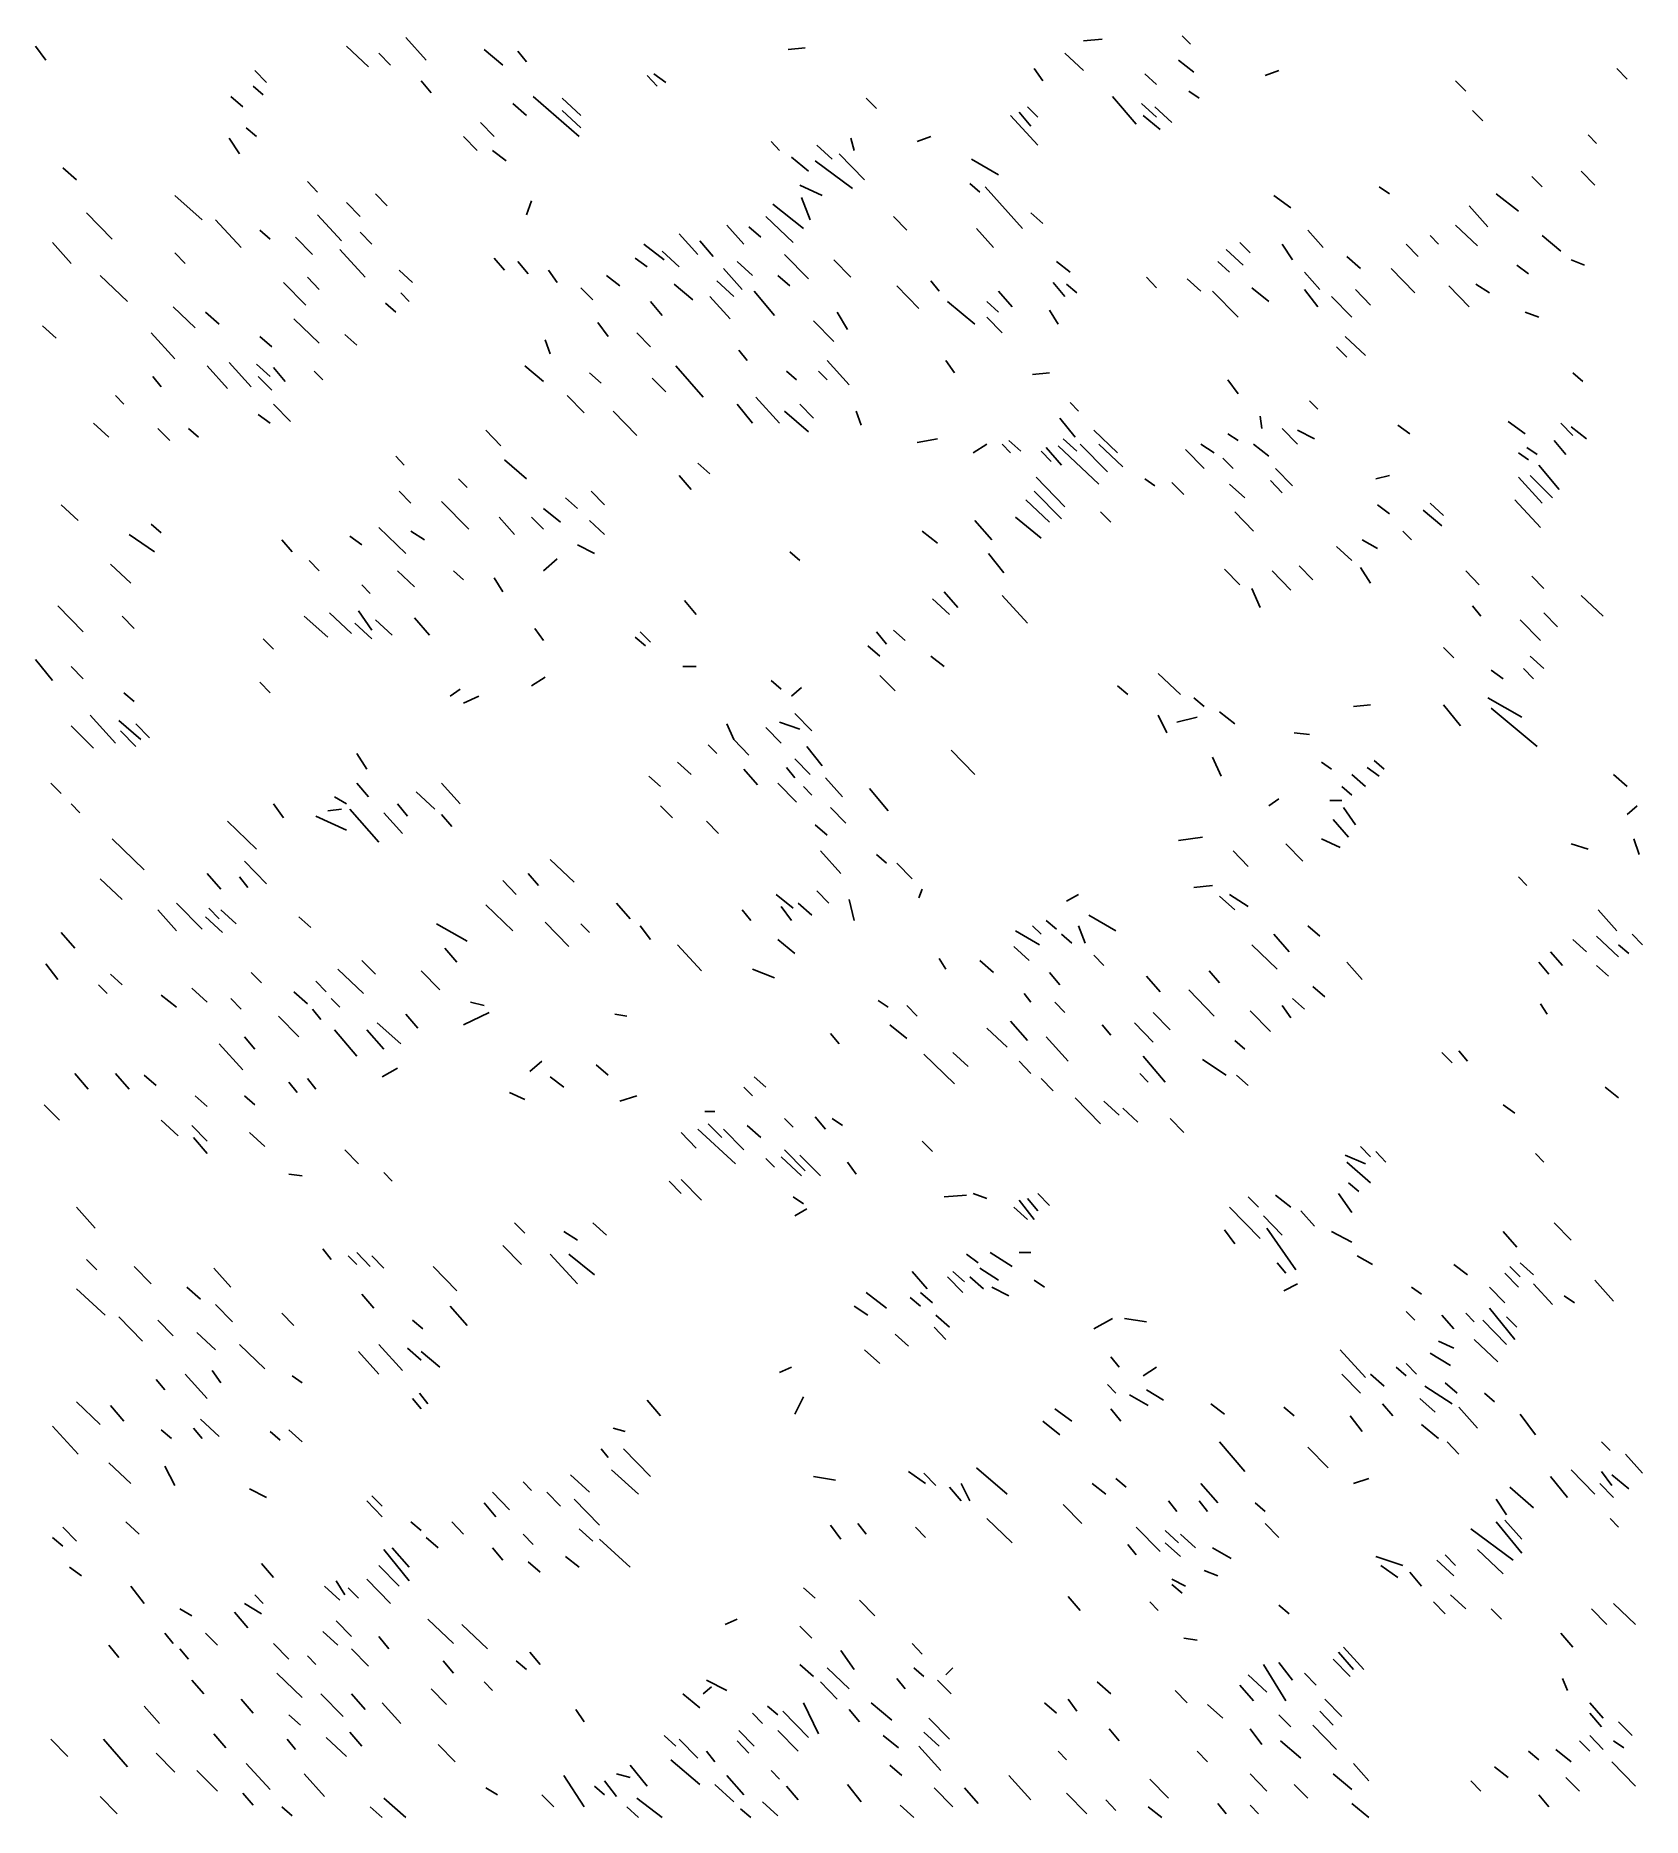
# Model space of a CAD drawing. Header units: inches. Extents: x 694000 to 694173, y 2178000 to 2178192.
import ezdxf

# ---------------------------------------------------------------- set-up
doc = ezdxf.new("R2010")
doc.units = ezdxf.units.IN
doc.header["$MEASUREMENT"] = 0

msp = doc.modelspace()

# ---------------------------------------------------------------- linework, layer by layer
for points in [[(694040.06, 2178191.89), (694042.26, 2178189.45)], [(694123.66, 2178192.07), (694124.57, 2178191.14)], [(694000.18, 2178190.95), (694001.28, 2178189.45)], [(694033.66, 2178190.95), (694036.04, 2178188.71)], [(694037.13, 2178190.2), (694038.41, 2178188.89)], [(694048.48, 2178190.58), (694050.49, 2178188.89)], [(694052.13, 2178190.39), (694053.05, 2178189.27)], [(694081.22, 2178190.58), (694083.05, 2178190.76)], [(694111.04, 2178190.2), (694113.05, 2178188.33)], [(694113.05, 2178191.51), (694115.06, 2178191.7)], [(694023.78, 2178188.33), (694025.06, 2178187.02)], [(694107.74, 2178188.52), (694108.66, 2178187.21)], [(694123.29, 2178189.45), (694124.94, 2178188.14)], [(694132.62, 2178187.77), (694134.09, 2178188.33)], [(694170.49, 2178188.52), (694171.59, 2178187.39)], [(694023.6, 2178186.65), (694024.7, 2178185.71)], [(694041.71, 2178187.21), (694042.8, 2178185.9)], [(694066.04, 2178187.77), (694067.13, 2178186.65)], [(694066.77, 2178187.96), (694068.05, 2178187.02)], [(694119.63, 2178187.96), (694120.91, 2178186.83)], [(694124.39, 2178186.08), (694125.49, 2178185.34)], [(694153.11, 2178187.21), (694154.21, 2178186.08)], [(694021.22, 2178185.52), (694022.5, 2178184.4)], [(694051.59, 2178184.77), (694053.05, 2178183.46)], [(694053.78, 2178185.52), (694058.72, 2178181.22)], [(694056.89, 2178185.34), (694058.9, 2178183.46)], [(694089.63, 2178185.34), (694090.73, 2178184.21)], [(694107.01, 2178184.4), (694108.11, 2178183.28)], [(694116.16, 2178185.52), (694118.72, 2178182.53)], [(694119.27, 2178184.77), (694120.91, 2178183.28)], [(694120.73, 2178184.4), (694122.56, 2178182.71)], [(694048.11, 2178182.71), (694049.57, 2178181.22)], [(694056.89, 2178184.03), (694058.9, 2178182.15)], [(694105.18, 2178183.46), (694108.11, 2178180.28)], [(694106.1, 2178183.84), (694107.38, 2178182.34)], [(694119.45, 2178183.46), (694121.28, 2178181.97)], [(694154.94, 2178184.03), (694156.04, 2178182.9)], [(694021.04, 2178181.03), (694022.13, 2178179.34)], [(694022.87, 2178182.15), (694023.96, 2178181.22)], [(694046.28, 2178181.22), (694047.74, 2178179.72)], [(694079.39, 2178180.66), (694080.3, 2178179.72)], [(694087.99, 2178181.03), (694088.35, 2178179.72)], [(694095.12, 2178180.66), (694096.59, 2178181.22)], [(694167.38, 2178181.4), (694168.29, 2178180.47)], [(694049.39, 2178179.72), (694050.85, 2178178.6)], [(694081.59, 2178178.97), (694083.41, 2178177.47)], [(694088.17, 2178175.6), (694084.15, 2178178.6)], [(694084.33, 2178180.28), (694085.98, 2178178.78)], [(694086.71, 2178179.34), (694089.45, 2178176.54)], [(694100.98, 2178178.78), (694103.9, 2178177.1)], [(694003.11, 2178177.85), (694004.57, 2178176.54)], [(694161.34, 2178176.91), (694162.44, 2178175.79)], [(694166.65, 2178177.47), (694168.11, 2178175.98)], [(694015.18, 2178174.85), (694018.11, 2178172.23)], [(694029.45, 2178176.35), (694030.55, 2178175.23)], [(694036.77, 2178175.04), (694038.05, 2178173.73)], [(694082.5, 2178175.98), (694084.88, 2178174.85)], [(694082.68, 2178174.66), (694083.6, 2178172.23)], [(694100.79, 2178176.16), (694101.89, 2178175.23)], [(694102.44, 2178175.79), (694106.46, 2178171.29)], [(694133.54, 2178174.85), (694135.37, 2178173.54)], [(694144.88, 2178175.79), (694145.98, 2178175.04)], [(694157.5, 2178175.04), (694159.88, 2178173.17)], [(694005.67, 2178172.98), (694008.41, 2178170.17)], [(694030.55, 2178172.79), (694033.11, 2178169.98)], [(694033.66, 2178174.1), (694035.12, 2178172.61)], [(694053.05, 2178172.79), (694053.6, 2178174.29)], [(694079.57, 2178173.92), (694082.87, 2178171.29)], [(694107.38, 2178172.98), (694108.66, 2178171.86)], [(694154.57, 2178173.73), (694156.59, 2178171.48)], [(694019.57, 2178172.23), (694022.32, 2178169.24)], [(694024.33, 2178171.11), (694025.43, 2178170.17)], [(694035.12, 2178170.92), (694036.4, 2178169.61)], [(694069.51, 2178170.73), (694071.52, 2178168.49)], [(694074.63, 2178171.67), (694076.46, 2178169.61)], [(694077.01, 2178171.48), (694078.29, 2178170.36)], [(694078.84, 2178172.61), (694081.77, 2178169.8)], [(694092.56, 2178172.61), (694094.02, 2178171.11)], [(694103.35, 2178169.24), (694101.52, 2178171.29)], [(694137.2, 2178171.11), (694138.84, 2178169.24)], [(694153.11, 2178171.67), (694155.49, 2178169.42)], [(694002.01, 2178169.8), (694004.02, 2178167.55)], [(694028.17, 2178170.36), (694030, 2178168.49)], [(694032.93, 2178169.05), (694035.67, 2178166.05)], [(694065.67, 2178169.61), (694067.87, 2178167.93)], [(694067.68, 2178168.86), (694069.51, 2178167.18)], [(694071.71, 2178169.98), (694073.17, 2178168.3)], [(694128.41, 2178169.05), (694130.24, 2178167.36)], [(694129.88, 2178169.8), (694130.98, 2178168.67)], [(694134.45, 2178169.61), (694135.55, 2178167.93)], [(694147.8, 2178169.61), (694149.09, 2178168.3)], [(694150.37, 2178170.55), (694151.28, 2178169.61)], [(694162.44, 2178170.55), (694164.45, 2178168.86)], [(694015.18, 2178168.67), (694016.28, 2178167.55)], [(694049.57, 2178168.11), (694050.67, 2178166.8)], [(694052.13, 2178167.74), (694053.23, 2178166.43)], [(694064.76, 2178168.11), (694066.04, 2178167.18)], [(694074.27, 2178166.99), (694076.28, 2178164.74)], [(694075.73, 2178167.74), (694077.38, 2178166.24)], [(694080.85, 2178168.49), (694083.41, 2178165.87)], [(694086.16, 2178167.93), (694087.99, 2178166.05)], [(694110.12, 2178167.74), (694111.59, 2178166.61)], [(694127.5, 2178167.74), (694128.78, 2178166.61)], [(694141.4, 2178168.3), (694142.87, 2178166.99)], [(694146.16, 2178166.99), (694148.72, 2178164.37)], [(694159.7, 2178167.36), (694160.98, 2178166.43)], [(694165.55, 2178167.93), (694167.01, 2178167.36)], [(694007.13, 2178166.24), (694010.06, 2178163.43)], [(694026.89, 2178165.49), (694029.27, 2178163.06)], [(694029.45, 2178166.05), (694030.73, 2178164.74)], [(694039.33, 2178166.8), (694040.79, 2178165.49)], [(694056.34, 2178165.49), (694055.43, 2178166.8)], [(694061.65, 2178166.24), (694063.11, 2178165.12)], [(694068.96, 2178165.3), (694070.98, 2178163.62)], [(694073.54, 2178165.68), (694075.37, 2178163.99)], [(694080.12, 2178166.24), (694081.4, 2178165.12)], [(694092.93, 2178165.12), (694095.3, 2178162.68)], [(694096.59, 2178165.68), (694097.5, 2178164.56)], [(694109.76, 2178165.49), (694111.04, 2178163.99)], [(694111.22, 2178165.3), (694112.32, 2178164.37)], [(694119.82, 2178166.05), (694120.91, 2178164.93)], [(694124.21, 2178165.87), (694125.67, 2178164.56)], [(694136.83, 2178166.61), (694138.48, 2178164.74)], [(694152.38, 2178165.12), (694154.57, 2178162.87)], [(694155.3, 2178165.3), (694156.77, 2178164.37)], [(694037.87, 2178163.25), (694038.96, 2178162.31)], [(694039.51, 2178164.37), (694040.43, 2178163.43)], [(694058.9, 2178164.93), (694060.18, 2178163.62)], [(694066.4, 2178163.43), (694067.68, 2178161.93)], [(694072.8, 2178163.99), (694075, 2178161.56)], [(694077.56, 2178164.56), (694079.76, 2178161.93)], [(694098.41, 2178163.43), (694101.34, 2178161)], [(694102.62, 2178163.43), (694103.9, 2178162.31)], [(694103.9, 2178164.56), (694105.37, 2178162.87)], [(694126.95, 2178164.56), (694129.7, 2178161.75)], [(694131.16, 2178164.93), (694132.99, 2178163.43)], [(694136.83, 2178164.74), (694138.29, 2178162.87)], [(694139.76, 2178163.99), (694141.95, 2178161.75)], [(694142.32, 2178164.74), (694143.96, 2178163.06)], [(694015, 2178162.87), (694017.38, 2178160.62)], [(694018.48, 2178162.31), (694019.94, 2178161)], [(694027.99, 2178161.56), (694030.73, 2178158.94)], [(694060.73, 2178161.19), (694061.83, 2178159.69)], [(694083.96, 2178161.37), (694086.16, 2178159.13)], [(694086.52, 2178162.31), (694087.62, 2178160.44)], [(694102.62, 2178161.75), (694104.27, 2178160.06)], [(694109.39, 2178162.5), (694110.3, 2178161)], [(694160.61, 2178162.31), (694162.07, 2178161.75)], [(694000.91, 2178160.81), (694002.38, 2178159.5)], [(694012.62, 2178160.06), (694015.18, 2178157.25)], [(694024.33, 2178159.69), (694025.61, 2178158.56)], [(694033.48, 2178159.88), (694034.76, 2178158.75)], [(694055.06, 2178159.31), (694055.61, 2178157.82)], [(694064.94, 2178160.06), (694066.4, 2178158.56)], [(694141.22, 2178159.69), (694143.41, 2178157.63)], [(694075.91, 2178158.19), (694076.83, 2178157.07)], [(694140.3, 2178158.56), (694141.4, 2178157.44)], [(694012.8, 2178155.38), (694013.72, 2178154.26)], [(694018.66, 2178156.51), (694020.85, 2178154.07)], [(694021.04, 2178156.88), (694023.41, 2178154.26)], [(694023.96, 2178156.69), (694025.43, 2178155.38)], [(694024.15, 2178155.38), (694025.61, 2178153.88)], [(694025.79, 2178156.32), (694027.07, 2178154.82)], [(694030.18, 2178155.94), (694031.1, 2178155.01)], [(694052.87, 2178156.51), (694054.88, 2178154.82)], [(694059.82, 2178155.76), (694061.1, 2178154.63)], [(694069.15, 2178156.51), (694072.07, 2178153.14)], [(694081.04, 2178155.94), (694082.13, 2178155.01)], [(694084.51, 2178155.94), (694085.43, 2178155.01)], [(694085.43, 2178157.07), (694087.8, 2178154.45)], [(694098.23, 2178157.07), (694099.15, 2178155.76)], [(694107.56, 2178155.57), (694109.39, 2178155.76)], [(694165.73, 2178155.76), (694166.83, 2178154.82)], [(694066.59, 2178155.2), (694068.05, 2178153.7)], [(694129.7, 2178153.51), (694128.6, 2178155.01)], [(694008.78, 2178153.32), (694009.7, 2178152.39)], [(694025.79, 2178152.39), (694027.62, 2178150.51)], [(694057.44, 2178153.32), (694059.27, 2178151.45)], [(694062.38, 2178151.64), (694064.94, 2178149.02)], [(694075.73, 2178152.39), (694077.38, 2178150.33)], [(694077.74, 2178153.14), (694080.3, 2178150.33)], [(694080.85, 2178151.64), (694083.41, 2178149.39)], [(694082.5, 2178152.39), (694083.96, 2178150.89)], [(694088.54, 2178151.64), (694089.09, 2178150.14)], [(694111.59, 2178152.57), (694112.5, 2178151.64)], [(694137.38, 2178152.76), (694138.29, 2178151.83)], [(694006.4, 2178150.33), (694008.05, 2178148.83)], [(694013.35, 2178149.77), (694014.63, 2178148.46)], [(694016.65, 2178149.77), (694017.74, 2178148.83)], [(694024.15, 2178151.26), (694025.43, 2178150.33)], [(694112.13, 2178148.83), (694110.49, 2178150.89)], [(694132.07, 2178151.08), (694132.26, 2178149.77)], [(694134.45, 2178149.77), (694136.1, 2178148.08)], [(694146.89, 2178150.14), (694148.17, 2178149.2)], [(694158.78, 2178150.51), (694160.61, 2178149.2)], [(694164.45, 2178150.33), (694165.73, 2178149.02)], [(694165.55, 2178149.95), (694167.2, 2178148.64)], [(694048.66, 2178149.58), (694050.3, 2178147.89)], [(694095.12, 2178148.27), (694097.32, 2178148.64)], [(694101.16, 2178147.15), (694102.62, 2178148.08)], [(694104.27, 2178148.08), (694105.18, 2178147.15)], [(694105, 2178148.46), (694106.28, 2178147.33)], [(694109.02, 2178147.71), (694110.67, 2178145.83)], [(694110.3, 2178147.89), (694114.7, 2178143.78)], [(694110.85, 2178148.64), (694112.32, 2178147.33)], [(694112.68, 2178148.08), (694115.61, 2178145.09)], [(694114.15, 2178149.58), (694116.71, 2178147.15)], [(694114.7, 2178148.08), (694117.26, 2178145.65)], [(694125.67, 2178148.08), (694127.13, 2178147.15)], [(694128.6, 2178149.2), (694129.7, 2178148.46)], [(694131.34, 2178148.08), (694132.99, 2178146.77)], [(694136.1, 2178149.58), (694137.93, 2178148.64)], [(694160.79, 2178147.71), (694161.89, 2178146.96)], [(694163.72, 2178148.46), (694165, 2178146.96)], [(694038.96, 2178146.77), (694039.88, 2178145.83)], [(694050.67, 2178146.4), (694053.05, 2178144.34)], [(694071.52, 2178146.02), (694072.8, 2178144.9)], [(694108.48, 2178147.33), (694109.57, 2178146.21)], [(694124.02, 2178147.52), (694126.04, 2178145.46)], [(694129.15, 2178145.46), (694128.05, 2178146.58)], [(694159.88, 2178147.15), (694160.98, 2178146.4)], [(694162.07, 2178145.83), (694164.27, 2178143.21)], [(694045.73, 2178144.34), (694046.65, 2178143.4)], [(694069.51, 2178144.71), (694070.79, 2178143.21)], [(694107.93, 2178144.52), (694111.04, 2178141.34)], [(694119.63, 2178144.34), (694120.73, 2178143.59)], [(694122.56, 2178143.96), (694123.84, 2178142.65)], [(694133.17, 2178144.15), (694134.45, 2178142.84)], [(694133.72, 2178145.46), (694135.55, 2178143.59)], [(694144.51, 2178144.34), (694145.98, 2178144.71)], [(694159.88, 2178144.52), (694162.44, 2178141.72)], [(694161.16, 2178144.71), (694163.54, 2178142.28)], [(694039.33, 2178143.03), (694040.61, 2178141.72)], [(694057.26, 2178142.28), (694058.54, 2178141.15)], [(694060, 2178143.03), (694061.46, 2178141.53)], [(694106.83, 2178142.09), (694109.39, 2178139.66)], [(694107.74, 2178143.03), (694110.67, 2178140.03)], [(694128.78, 2178143.78), (694130.43, 2178142.28)], [(694159.51, 2178142.09), (694162.26, 2178139.1)], [(694002.93, 2178141.53), (694004.76, 2178139.84)], [(694043.9, 2178141.9), (694046.83, 2178138.91)], [(694050.12, 2178140.22), (694051.77, 2178138.35)], [(694053.6, 2178140.22), (694054.88, 2178138.91)], [(694054.88, 2178141.15), (694056.71, 2178139.66)], [(694105.73, 2178140.22), (694108.48, 2178137.97)], [(694114.88, 2178140.78), (694115.98, 2178139.66)], [(694129.33, 2178140.78), (694131.34, 2178138.72)], [(694144.7, 2178141.53), (694145.98, 2178140.59)], [(694149.63, 2178140.97), (694151.65, 2178139.28)], [(694150.37, 2178141.72), (694151.83, 2178140.41)], [(694010.24, 2178138.35), (694012.99, 2178136.47)], [(694012.62, 2178139.47), (694013.72, 2178138.53)], [(694034.02, 2178138.16), (694035.3, 2178137.22)], [(694037.13, 2178139.1), (694040.06, 2178136.29)], [(694040.61, 2178138.72), (694042.07, 2178137.78)], [(694059.82, 2178139.84), (694061.46, 2178138.35)], [(694095.67, 2178138.72), (694097.32, 2178137.41)], [(694101.34, 2178139.84), (694103.17, 2178137.78)], [(694147.44, 2178138.72), (694148.35, 2178137.78)], [(694026.71, 2178137.78), (694027.8, 2178136.47)], [(694058.54, 2178137.22), (694060.37, 2178136.29)], [(694081.4, 2178136.47), (694082.5, 2178135.54)], [(694102.8, 2178136.29), (694104.45, 2178134.23)], [(694140.3, 2178137.04), (694141.95, 2178135.54)], [(694143.05, 2178137.78), (694144.7, 2178136.85)], [(694008.23, 2178135.16), (694010.43, 2178133.1)], [(694029.63, 2178135.54), (694030.73, 2178134.42)], [(694039.15, 2178134.42), (694040.98, 2178132.73)], [(694045.18, 2178134.42), (694046.28, 2178133.48)], [(694054.88, 2178134.42), (694056.34, 2178135.73)], [(694128.23, 2178134.6), (694129.88, 2178132.92)], [(694133.35, 2178134.42), (694135.37, 2178132.36)], [(694136.28, 2178134.98), (694137.74, 2178133.48)], [(694142.87, 2178134.79), (694143.96, 2178133.1)], [(694154.21, 2178134.42), (694155.67, 2178132.92)], [(694035.3, 2178132.92), (694036.22, 2178131.98)], [(694049.57, 2178133.67), (694050.49, 2178132.17)], [(694131.16, 2178132.54), (694132.07, 2178130.48)], [(694161.34, 2178133.85), (694162.62, 2178132.54)], [(694002.56, 2178130.67), (694005.3, 2178127.86)], [(694070.06, 2178131.23), (694071.34, 2178129.73)], [(694096.77, 2178131.42), (694098.6, 2178129.73)], [(694098.05, 2178132.17), (694099.51, 2178130.48)], [(694104.27, 2178131.79), (694107.01, 2178128.8)], [(694154.94, 2178130.67), (694155.85, 2178129.55)], [(694166.65, 2178131.79), (694169.02, 2178129.55)], [(694009.51, 2178129.55), (694010.79, 2178128.24)], [(694029.09, 2178129.55), (694031.65, 2178127.3)], [(694031.83, 2178129.92), (694034.21, 2178127.68)], [(694034.57, 2178128.8), (694036.4, 2178127.11)], [(694034.94, 2178130.11), (694036.4, 2178128.05)], [(694036.77, 2178129.17), (694038.6, 2178127.49)], [(694040.98, 2178129.36), (694042.62, 2178127.49)], [(694160.06, 2178129.17), (694162.26, 2178126.93)], [(694162.62, 2178129.92), (694164.09, 2178128.42)], [(694024.7, 2178127.11), (694025.79, 2178125.99)], [(694053.96, 2178128.24), (694054.88, 2178126.93)], [(694064.76, 2178127.3), (694065.85, 2178126.37)], [(694065.3, 2178127.86), (694066.4, 2178126.74)], [(694090.73, 2178127.86), (694091.83, 2178126.55)], [(694092.56, 2178128.05), (694093.84, 2178126.93)], [(694000.18, 2178124.87), (694002.01, 2178122.62)], [(694089.82, 2178126.37), (694091.1, 2178125.24)], [(694096.59, 2178125.24), (694098.05, 2178124.12)], [(694151.83, 2178126.18), (694152.93, 2178125.05)], [(694161.16, 2178125.24), (694162.62, 2178123.93)], [(694004.02, 2178124.12), (694005.3, 2178122.81)], [(694053.6, 2178122.06), (694055.06, 2178123)], [(694069.88, 2178124.12), (694071.34, 2178124.12)], [(694091.1, 2178123.18), (694092.74, 2178121.5)], [(694121.1, 2178123.37), (694123.48, 2178121.12)], [(694156.95, 2178123.74), (694158.23, 2178122.81)], [(694160.43, 2178123.93), (694161.52, 2178122.81)], [(694009.7, 2178121.31), (694010.79, 2178120.37)], [(694024.33, 2178122.43), (694025.43, 2178121.31)], [(694044.82, 2178120.94), (694045.91, 2178121.68)], [(694046.28, 2178120.19), (694047.93, 2178120.94)], [(694079.39, 2178122.62), (694080.49, 2178121.68)], [(694081.59, 2178120.94), (694082.68, 2178121.87)], [(694116.71, 2178122.06), (694117.8, 2178121.12)], [(694081.95, 2178119.06), (694083.78, 2178117.19)], [(694124.94, 2178120.75), (694126.04, 2178119.81)], [(694127.68, 2178119.25), (694129.33, 2178117.94)], [(694142.13, 2178119.81), (694143.96, 2178120)], [(694151.83, 2178120), (694153.66, 2178117.75)], [(694156.59, 2178120.75), (694160.24, 2178118.69)], [(694156.95, 2178119.63), (694161.89, 2178115.51)], [(694004.02, 2178117.75), (694006.4, 2178115.32)], [(694006.04, 2178118.88), (694008.78, 2178115.88)], [(694009.15, 2178118.32), (694011.52, 2178116.26)], [(694009.33, 2178117.19), (694010.98, 2178115.51)], [(694010.98, 2178117.94), (694012.44, 2178116.44)], [(694074.63, 2178117.94), (694075.37, 2178116.26)], [(694078.84, 2178117.57), (694080.49, 2178115.88)], [(694080.3, 2178118.13), (694082.5, 2178117.38)], [(694121.1, 2178118.88), (694122.01, 2178117)], [(694123.11, 2178118.13), (694125.3, 2178118.69)], [(694135.73, 2178117), (694137.38, 2178116.82)], [(694072.62, 2178115.69), (694073.54, 2178114.76)], [(694077.01, 2178114.57), (694075.37, 2178116.26)], [(694083.23, 2178115.51), (694084.88, 2178113.45)], [(694098.78, 2178115.13), (694101.34, 2178112.51)], [(694034.76, 2178114.76), (694035.85, 2178113.07)], [(694069.33, 2178113.82), (694070.79, 2178112.51)], [(694081.04, 2178113.26), (694081.95, 2178112.14)], [(694081.95, 2178114.2), (694083.6, 2178112.51)], [(694126.95, 2178114.38), (694127.87, 2178112.32)], [(694138.66, 2178113.82), (694139.76, 2178113.07)], [(694143.6, 2178113.26), (694144.88, 2178112.32)], [(694144.33, 2178114.01), (694145.43, 2178113.07)], [(694001.83, 2178111.58), (694002.93, 2178110.45)], [(694034.76, 2178111.58), (694036.04, 2178110.08)], [(694043.9, 2178111.58), (694045.91, 2178109.33)], [(694066.22, 2178112.32), (694067.5, 2178111.2)], [(694076.46, 2178113.07), (694077.93, 2178111.39)], [(694080.12, 2178111.58), (694082.13, 2178109.52)], [(694085.24, 2178112.14), (694087.07, 2178110.08)], [(694141.95, 2178112.51), (694143.41, 2178111.2)], [(694170.12, 2178112.51), (694171.59, 2178111.2)], [(694004.02, 2178109.33), (694004.94, 2178108.39)], [(694026.89, 2178107.83), (694025.79, 2178109.33)], [(694032.38, 2178110.08), (694033.66, 2178109.33)], [(694039.15, 2178109.33), (694040.24, 2178108.02)], [(694041.16, 2178110.64), (694043.17, 2178108.77)], [(694082.87, 2178111.2), (694083.78, 2178110.27)], [(694090, 2178111.01), (694092.01, 2178108.58)], [(694132.99, 2178109.14), (694134.09, 2178109.89)], [(694139.57, 2178109.7), (694140.85, 2178109.7)], [(694140.85, 2178111.2), (694141.95, 2178110.27)], [(694020.85, 2178107.46), (694023.96, 2178104.46)], [(694030.37, 2178108.02), (694033.66, 2178106.52)], [(694031.65, 2178108.58), (694033.11, 2178108.77)], [(694034.02, 2178108.77), (694037.13, 2178105.21)], [(694037.68, 2178108.39), (694039.7, 2178106.15)], [(694043.9, 2178108.21), (694045, 2178106.9)], [(694067.5, 2178109.14), (694068.78, 2178107.83)], [(694072.44, 2178107.46), (694073.72, 2178106.15)], [(694085.79, 2178108.95), (694087.44, 2178107.27)], [(694139.94, 2178107.64), (694141.59, 2178105.77)], [(694141.04, 2178108.95), (694142.32, 2178107.08)], [(694171.59, 2178108.21), (694172.68, 2178109.14)], [(694008.41, 2178105.59), (694011.89, 2178102.22)], [(694084.15, 2178107.08), (694085.43, 2178105.96)], [(694123.29, 2178105.4), (694125.85, 2178105.77)], [(694138.66, 2178105.59), (694140.67, 2178104.65)], [(694172.32, 2178105.59), (694172.87, 2178103.9)], [(694084.7, 2178104.27), (694086.89, 2178101.84)], [(694090.73, 2178103.9), (694091.83, 2178102.96)], [(694129.15, 2178104.27), (694130.79, 2178102.59)], [(694134.82, 2178105.02), (694136.65, 2178103.15)], [(694165.55, 2178105.02), (694167.38, 2178104.46)], [(694018.66, 2178101.84), (694020.12, 2178100.16)], [(694022.68, 2178103.15), (694025.06, 2178100.72)], [(694053.23, 2178101.84), (694054.33, 2178100.53)], [(694055.61, 2178103.34), (694058.17, 2178100.9)], [(694092.93, 2178102.96), (694094.57, 2178101.28)], [(694007.13, 2178101.28), (694009.51, 2178099.03)], [(694022.13, 2178101.47), (694023.05, 2178100.34)], [(694050.49, 2178101.09), (694051.95, 2178099.59)], [(694084.33, 2178099.97), (694085.61, 2178098.66)], [(694095.3, 2178099.22), (694095.67, 2178100.16)], [(694124.94, 2178100.34), (694126.95, 2178100.53)], [(694159.88, 2178101.47), (694160.79, 2178100.53)], [(694013.35, 2178097.91), (694015.37, 2178095.66)], [(694015.37, 2178098.66), (694018.11, 2178095.85)], [(694018.84, 2178098.1), (694019.94, 2178096.97)], [(694020.12, 2178097.91), (694021.77, 2178096.41)], [(694048.66, 2178098.47), (694051.59, 2178095.66)], [(694062.74, 2178098.66), (694064.21, 2178096.97)], [(694076.28, 2178097.91), (694077.2, 2178096.79)], [(694079.94, 2178099.59), (694081.77, 2178098.1)], [(694080.49, 2178098.28), (694081.59, 2178096.79)], [(694082.32, 2178098.66), (694083.78, 2178097.35)], [(694087.8, 2178099.03), (694088.35, 2178096.79)], [(694111.22, 2178098.85), (694112.5, 2178099.59)], [(694127.68, 2178099.41), (694129.33, 2178097.91)], [(694128.78, 2178099.59), (694130.79, 2178098.28)], [(694168.48, 2178097.91), (694170.49, 2178095.66)], [(694018.48, 2178097.16), (694020.3, 2178095.48)], [(694028.54, 2178097.16), (694029.82, 2178096.04)], [(694043.35, 2178096.41), (694046.65, 2178094.54)], [(694055.06, 2178096.6), (694057.62, 2178093.98)], [(694058.9, 2178096.41), (694059.82, 2178095.48)], [(694065.3, 2178096.22), (694066.4, 2178094.73)], [(694107.56, 2178096.22), (694108.48, 2178095.29)], [(694109.02, 2178096.79), (694110.12, 2178095.85)], [(694112.5, 2178096.22), (694113.23, 2178094.35)], [(694113.6, 2178097.35), (694116.52, 2178095.66)], [(694137.2, 2178096.22), (694138.48, 2178095.1)], [(694002.93, 2178095.48), (694004.39, 2178093.79)], [(694069.33, 2178094.17), (694071.89, 2178091.36)], [(694080.12, 2178094.73), (694081.95, 2178093.23)], [(694105.55, 2178093.98), (694107.2, 2178092.48)], [(694105.73, 2178095.66), (694108.29, 2178094.17)], [(694110.67, 2178095.29), (694111.77, 2178094.35)], [(694131.16, 2178094.17), (694133.9, 2178091.54)], [(694133.54, 2178095.29), (694135.18, 2178093.42)], [(694165.73, 2178094.73), (694167.2, 2178093.42)], [(694168.29, 2178095.1), (694170.67, 2178092.86)], [(694170.67, 2178094.17), (694171.77, 2178093.23)], [(694172.13, 2178095.29), (694173.23, 2178094.17)], [(694001.28, 2178092.11), (694002.56, 2178090.42)], [(694035.3, 2178092.48), (694036.77, 2178090.98)], [(694044.27, 2178093.79), (694045.55, 2178092.29)], [(694097.5, 2178092.67), (694098.23, 2178091.54)], [(694101.89, 2178092.48), (694103.35, 2178091.17)], [(694114.15, 2178093.04), (694115.24, 2178091.92)], [(694141.4, 2178092.29), (694143.05, 2178090.42)], [(694162.07, 2178092.29), (694163.17, 2178090.98)], [(694163.35, 2178093.42), (694164.63, 2178091.92)], [(694008.23, 2178090.98), (694009.51, 2178089.86)], [(694023.41, 2178091.17), (694024.51, 2178090.05)], [(694030.37, 2178090.23), (694031.46, 2178089.11)], [(694032.74, 2178091.54), (694035.49, 2178088.92)], [(694041.71, 2178091.36), (694043.72, 2178089.3)], [(694077.38, 2178091.54), (694079.76, 2178090.61)], [(694109.39, 2178091.17), (694110.49, 2178089.86)], [(694119.82, 2178090.8), (694121.28, 2178089.11)], [(694126.59, 2178091.36), (694127.68, 2178090.05)], [(694168.29, 2178091.92), (694169.57, 2178090.8)], [(694006.95, 2178089.86), (694007.87, 2178088.92)], [(694013.72, 2178088.74), (694015.37, 2178087.43)], [(694017.01, 2178089.49), (694018.66, 2178087.99)], [(694021.22, 2178088.36), (694022.32, 2178087.24)], [(694027.99, 2178089.11), (694029.45, 2178087.8)], [(694032.01, 2178088.36), (694032.93, 2178087.43)], [(694106.65, 2178088.92), (694107.38, 2178087.99)], [(694124.39, 2178089.3), (694127.13, 2178086.49)], [(694135.55, 2178088.36), (694136.83, 2178087.24)], [(694137.74, 2178089.67), (694139.02, 2178088.55)], [(694026.34, 2178086.49), (694028.54, 2178084.24)], [(694030, 2178087.24), (694030.91, 2178086.12)], [(694040.06, 2178086.68), (694041.34, 2178085.18)], [(694046.28, 2178085.55), (694049.02, 2178086.86)], [(694047.01, 2178087.99), (694048.48, 2178087.61)], [(694062.56, 2178086.68), (694063.84, 2178086.49)], [(694090.91, 2178088.17), (694092.01, 2178087.43)], [(694094.02, 2178087.61), (694095.12, 2178086.49)], [(694109.94, 2178087.99), (694111.04, 2178086.86)], [(694120.55, 2178086.86), (694122.38, 2178084.99)], [(694130.98, 2178087.05), (694133.17, 2178084.81)], [(694134.45, 2178087.61), (694135.37, 2178086.3)], [(694162.26, 2178087.8), (694162.99, 2178086.68)], [(694032.38, 2178084.99), (694034.76, 2178082.18)], [(694035.85, 2178084.99), (694037.68, 2178082.93)], [(694036.95, 2178085.74), (694039.51, 2178083.49)], [(694085.79, 2178084.62), (694086.71, 2178083.49)], [(694092.2, 2178085.55), (694094.02, 2178084.06)], [(694102.62, 2178085.18), (694104.82, 2178083.12)], [(694105.18, 2178085.93), (694107.01, 2178083.87)], [(694115.06, 2178085.55), (694115.98, 2178084.43)], [(694118.54, 2178085.74), (694120.55, 2178083.68)], [(694019.94, 2178083.49), (694022.5, 2178080.69)], [(694022.68, 2178084.24), (694023.78, 2178082.93)], [(694098.96, 2178082.56), (694100.61, 2178081.06)], [(694109.02, 2178084.24), (694111.4, 2178081.62)], [(694129.33, 2178083.87), (694130.43, 2178082.93)], [(694151.65, 2178082.56), (694152.74, 2178081.44)], [(694153.48, 2178082.75), (694154.39, 2178081.62)], [(694037.5, 2178079.94), (694039.15, 2178080.87)], [(694053.41, 2178080.5), (694054.7, 2178081.62)], [(694060.55, 2178081.25), (694061.83, 2178080.12)], [(694095.85, 2178082.37), (694099.15, 2178079.19)], [(694106.1, 2178081.62), (694107.38, 2178080.31)], [(694119.45, 2178082.18), (694121.83, 2178079.38)], [(694125.85, 2178081.81), (694128.41, 2178080.12)], [(694004.39, 2178080.31), (694005.85, 2178078.63)], [(694008.78, 2178080.31), (694010.24, 2178078.63)], [(694011.89, 2178080.12), (694013.17, 2178079)], [(694027.44, 2178079.38), (694028.35, 2178078.25)], [(694029.45, 2178079.75), (694030.37, 2178078.63)], [(694055.61, 2178079.94), (694057.07, 2178078.81)], [(694076.46, 2178078.81), (694077.38, 2178077.88)], [(694077.56, 2178079.94), (694078.84, 2178078.81)], [(694108.48, 2178079.75), (694109.76, 2178078.44)], [(694119.09, 2178080.31), (694120, 2178079.38)], [(694129.51, 2178080.12), (694130.79, 2178079)], [(694169.21, 2178078.81), (694170.67, 2178077.69)], [(694001.1, 2178076.94), (694002.74, 2178075.26)], [(694017.38, 2178077.88), (694018.66, 2178076.76)], [(694022.68, 2178077.88), (694023.78, 2178076.94)], [(694051.22, 2178078.25), (694052.87, 2178077.5)], [(694063.11, 2178077.32), (694064.94, 2178077.88)], [(694112.13, 2178077.69), (694114.88, 2178074.88)], [(694115.24, 2178077.32), (694116.89, 2178075.82)], [(694158.23, 2178076.94), (694159.51, 2178076.01)], [(694013.72, 2178075.26), (694015.55, 2178073.57)], [(694072.26, 2178076.19), (694073.35, 2178076.19)], [(694072.62, 2178074.88), (694074.09, 2178073.39)], [(694080.85, 2178075.44), (694081.77, 2178074.51)], [(694084.15, 2178075.63), (694085.24, 2178074.32)], [(694085.98, 2178075.44), (694087.07, 2178074.7)], [(694117.26, 2178076.57), (694118.9, 2178075.07)], [(694122.38, 2178075.44), (694123.84, 2178073.95)], [(694017.01, 2178074.7), (694018.66, 2178073.01)], [(694017.2, 2178073.39), (694018.66, 2178071.7)], [(694023.23, 2178073.95), (694024.88, 2178072.45)], [(694069.7, 2178073.95), (694071.34, 2178072.26)], [(694071.52, 2178074.32), (694075.55, 2178070.58)], [(694074.27, 2178074.32), (694076.46, 2178072.07)], [(694076.83, 2178074.7), (694078.29, 2178073.39)], [(694095.67, 2178073.01), (694096.77, 2178071.89)], [(694033.48, 2178072.07), (694034.94, 2178070.58)], [(694078.84, 2178071.14), (694079.76, 2178070.2)], [(694080.49, 2178071.33), (694082.68, 2178069.27)], [(694080.85, 2178072.07), (694083.05, 2178069.83)], [(694082.5, 2178071.51), (694084.7, 2178069.27)], [(694141.22, 2178071.51), (694143.41, 2178070.58)], [(694142.87, 2178072.45), (694143.96, 2178071.33)], [(694144.51, 2178071.89), (694145.61, 2178070.76)], [(694161.71, 2178071.7), (694162.62, 2178070.76)], [(694027.44, 2178069.45), (694028.9, 2178069.27)], [(694037.68, 2178069.64), (694038.6, 2178068.71)], [(694087.62, 2178070.76), (694088.54, 2178069.45)], [(694141.4, 2178070.76), (694143.96, 2178068.52)], [(694068.41, 2178068.71), (694069.7, 2178067.39)], [(694069.7, 2178068.89), (694071.89, 2178066.65)], [(694098.05, 2178067.02), (694100.43, 2178067.21)], [(694101.16, 2178067.39), (694102.62, 2178066.83)], [(694108.11, 2178067.39), (694109.39, 2178066.08)], [(694133.72, 2178067.21), (694135.37, 2178065.9)], [(694140.49, 2178067.39), (694141.95, 2178065.34)], [(694141.59, 2178068.52), (694142.68, 2178067.58)], [(694004.57, 2178065.9), (694006.59, 2178063.65)], [(694081.77, 2178067.02), (694082.87, 2178066.27)], [(694081.95, 2178064.96), (694083.23, 2178065.71)], [(694105.55, 2178065.9), (694107.01, 2178064.59)], [(694106.1, 2178066.65), (694107.74, 2178064.59)], [(694107.01, 2178066.83), (694108.11, 2178065.52)], [(694128.78, 2178065.9), (694132.07, 2178062.53)], [(694130.79, 2178067.02), (694131.89, 2178065.9)], [(694136.46, 2178065.52), (694137.93, 2178063.84)], [(694051.77, 2178064.21), (694052.87, 2178063.09)], [(694057.07, 2178063.28), (694058.54, 2178062.34)], [(694060.18, 2178064.21), (694061.65, 2178062.9)], [(694128.23, 2178063.46), (694129.33, 2178061.97)], [(694132.44, 2178064.96), (694134.45, 2178062.9)], [(694132.8, 2178063.65), (694135.91, 2178059.16)], [(694139.76, 2178063.28), (694141.95, 2178062.15)], [(694158.23, 2178063.28), (694159.7, 2178061.59)], [(694163.72, 2178064.21), (694165.55, 2178062.34)], [(694031.1, 2178061.4), (694032.01, 2178060.28)], [(694050.49, 2178061.78), (694052.5, 2178059.72)], [(694005.67, 2178060.28), (694006.77, 2178059.16)], [(694010.79, 2178059.53), (694012.62, 2178057.66)], [(694033.84, 2178060.66), (694034.76, 2178059.72)], [(694034.76, 2178061.03), (694036.22, 2178059.53)], [(694037.68, 2178059.34), (694036.4, 2178060.66)], [(694042.99, 2178059.53), (694045.55, 2178056.91)], [(694055.61, 2178060.84), (694058.54, 2178057.66)], [(694057.62, 2178060.84), (694060.37, 2178058.6)], [(694100.43, 2178060.84), (694101.71, 2178059.91)], [(694102.99, 2178061.03), (694105.37, 2178059.53)], [(694106.1, 2178061.03), (694107.38, 2178061.03)], [(694133.9, 2178059.91), (694134.82, 2178058.78)], [(694142.5, 2178060.66), (694144.15, 2178059.72)], [(694152.93, 2178059.72), (694154.39, 2178058.6)], [(694158.96, 2178059.53), (694160.06, 2178058.41)], [(694160.06, 2178059.91), (694161.52, 2178058.6)], [(694019.39, 2178059.34), (694021.22, 2178057.29)], [(694094.57, 2178058.97), (694096.22, 2178057.1)], [(694098.41, 2178058.41), (694100.06, 2178056.72)], [(694098.96, 2178058.97), (694100.24, 2178057.85)], [(694100.79, 2178058.41), (694102.26, 2178057.1)], [(694101.89, 2178059.34), (694103.9, 2178058.03)], [(694107.74, 2178058.03), (694108.84, 2178057.29)], [(694134.63, 2178056.91), (694136.1, 2178057.66)], [(694158.41, 2178058.78), (694159.88, 2178057.29)], [(694161.52, 2178057.66), (694163.54, 2178055.41)], [(694168.11, 2178058.03), (694170.12, 2178055.79)], [(694004.57, 2178057.1), (694007.68, 2178054.29)], [(694016.46, 2178057.29), (694017.93, 2178055.98)], [(694035.3, 2178056.54), (694036.59, 2178055.04)], [(694089.63, 2178056.72), (694091.83, 2178055.04)], [(694094.39, 2178056.16), (694095.49, 2178055.23)], [(694095.49, 2178056.72), (694096.77, 2178055.6)], [(694103.17, 2178057.29), (694105, 2178056.35)], [(694148.35, 2178057.29), (694149.45, 2178056.54)], [(694156.77, 2178057.29), (694158.41, 2178055.6)], [(694164.82, 2178056.35), (694165.91, 2178055.6)], [(694009.15, 2178054.1), (694011.71, 2178051.48)], [(694013.35, 2178053.73), (694015, 2178052.04)], [(694019.57, 2178055.41), (694021.4, 2178053.54)], [(694026.71, 2178054.48), (694027.99, 2178053.17)], [(694040.79, 2178053.73), (694041.89, 2178052.79)], [(694044.82, 2178055.23), (694046.65, 2178053.17)], [(694088.35, 2178055.23), (694089.82, 2178054.29)], [(694097.13, 2178054.29), (694098.6, 2178052.98)], [(694114.15, 2178052.79), (694116.16, 2178053.92)], [(694117.44, 2178053.92), (694119.82, 2178053.54)], [(694147.8, 2178054.66), (694148.72, 2178053.73)], [(694151.65, 2178054.29), (694152.93, 2178052.79)], [(694154.21, 2178054.48), (694155.12, 2178053.54)], [(694156.04, 2178053.73), (694158.6, 2178051.11)], [(694156.77, 2178055.04), (694159.51, 2178051.67)], [(694158.6, 2178054.1), (694159.7, 2178052.98)], [(694017.56, 2178052.42), (694019.57, 2178050.55)], [(694092.74, 2178052.23), (694094.21, 2178050.92)], [(694096.95, 2178052.98), (694098.23, 2178051.67)], [(694022.13, 2178051.11), (694024.88, 2178048.49)], [(694034.94, 2178050.36), (694037.13, 2178047.93)], [(694037.13, 2178051.11), (694039.7, 2178048.3)], [(694040.24, 2178050.73), (694041.71, 2178049.42)], [(694041.71, 2178050.36), (694043.72, 2178048.67)], [(694089.45, 2178050.55), (694091.1, 2178049.05)], [(694140.67, 2178050.55), (694143.41, 2178047.55)], [(694150.37, 2178050.17), (694152.56, 2178048.86)], [(694151.28, 2178051.48), (694152.93, 2178050.73)], [(694155.12, 2178051.67), (694157.68, 2178049.24)], [(694016.28, 2178047.93), (694018.66, 2178045.3)], [(694019.21, 2178048.3), (694020.12, 2178046.99)], [(694080.3, 2178048.11), (694081.59, 2178048.67)], [(694115.98, 2178049.8), (694116.89, 2178048.67)], [(694119.45, 2178047.74), (694120.91, 2178048.67)], [(694140.85, 2178047.93), (694142.87, 2178045.87)], [(694143.96, 2178047.93), (694145.43, 2178046.61)], [(694146.71, 2178048.67), (694147.8, 2178047.74)], [(694147.8, 2178049.05), (694148.9, 2178047.93)], [(694013.17, 2178047.36), (694014.09, 2178046.24)], [(694027.8, 2178047.74), (694028.9, 2178046.99)], [(694115.61, 2178046.8), (694116.52, 2178045.87)], [(694119.82, 2178046.24), (694121.65, 2178045.12)], [(694149.82, 2178046.61), (694152.74, 2178044.74)], [(694152.01, 2178046.99), (694153.29, 2178045.87)], [(694004.57, 2178044.93), (694007.13, 2178042.5)], [(694008.23, 2178044.56), (694009.7, 2178042.87)], [(694040.79, 2178045.3), (694041.71, 2178044.18)], [(694041.52, 2178045.87), (694042.44, 2178044.74)], [(694066.04, 2178045.12), (694067.5, 2178043.43)], [(694081.95, 2178043.62), (694082.87, 2178045.49)], [(694109.94, 2178044.18), (694111.77, 2178042.87)], [(694115.98, 2178044.18), (694117.07, 2178042.87)], [(694117.99, 2178045.68), (694120, 2178044.56)], [(694126.77, 2178044.74), (694128.23, 2178043.62)], [(694134.63, 2178044.37), (694135.73, 2178043.43)], [(694145.24, 2178044.74), (694146.34, 2178043.43)], [(694149.27, 2178045.3), (694150.91, 2178043.81)], [(694153.48, 2178044.37), (694155.49, 2178042.12)], [(694156.22, 2178045.87), (694157.32, 2178044.93)], [(694002.01, 2178042.31), (694004.76, 2178039.31)], [(694017.93, 2178043.06), (694019.94, 2178041.19)], [(694108.66, 2178042.87), (694110.49, 2178041.37)], [(694141.77, 2178043.43), (694143.05, 2178041.75)], [(694149.45, 2178042.5), (694151.28, 2178041)], [(694160.06, 2178043.62), (694161.71, 2178041.37)], [(694013.72, 2178041.93), (694014.82, 2178041)], [(694017.2, 2178042.12), (694018.11, 2178041)], [(694025.43, 2178041.75), (694026.52, 2178040.81)], [(694027.44, 2178041.93), (694028.9, 2178040.62)], [(694062.38, 2178042.12), (694063.66, 2178041.75)], [(694127.68, 2178040.62), (694130.43, 2178037.44)], [(694152.2, 2178040.62), (694153.48, 2178039.31)], [(694168.84, 2178040.62), (694169.76, 2178039.69)], [(694008.05, 2178038.38), (694010.43, 2178036.13)], [(694061.1, 2178039.88), (694061.83, 2178038.94)], [(694063.48, 2178039.88), (694066.4, 2178036.88)], [(694137.2, 2178040.06), (694139.39, 2178037.82)], [(694171.4, 2178039.31), (694173.23, 2178037.25)], [(694014.09, 2178038), (694015.18, 2178035.94)], [(694057.8, 2178037.07), (694059.82, 2178035.2)], [(694062.2, 2178037.63), (694065.12, 2178035.01)], [(694083.96, 2178036.88), (694086.34, 2178036.51)], [(694094.21, 2178037.44), (694096.04, 2178036.13)], [(694095.85, 2178037.25), (694097.13, 2178035.94)], [(694101.52, 2178037.82), (694104.82, 2178035.01)], [(694116.52, 2178036.69), (694117.62, 2178035.76)], [(694142.13, 2178036.13), (694143.78, 2178036.69)], [(694163.35, 2178036.88), (694165.18, 2178034.63)], [(694165.55, 2178037.63), (694168.11, 2178035.01)], [(694168.84, 2178037.44), (694169.94, 2178035.94)], [(694169.94, 2178037.07), (694171.77, 2178035.57)], [(694023.23, 2178035.57), (694025.06, 2178034.63)], [(694036.4, 2178034.82), (694037.5, 2178033.7)], [(694049.39, 2178035.2), (694051.22, 2178033.32)], [(694052.68, 2178036.32), (694053.6, 2178035.38)], [(694055.24, 2178035.2), (694056.71, 2178033.7)], [(694098.6, 2178035.76), (694099.88, 2178034.26)], [(694100.79, 2178034.26), (694099.88, 2178036.13)], [(694113.96, 2178036.13), (694115.43, 2178035.01)], [(694125.67, 2178036.13), (694127.5, 2178034.07)], [(694161.52, 2178033.51), (694158.96, 2178035.76)], [(694168.66, 2178036.13), (694170.12, 2178034.63)], [(694035.85, 2178034.26), (694037.5, 2178032.57)], [(694048.48, 2178034.07), (694049.76, 2178032.57)], [(694058.17, 2178034.45), (694060.91, 2178031.64)], [(694110.85, 2178033.88), (694112.87, 2178031.83)], [(694122.2, 2178034.26), (694123.11, 2178033.14)], [(694125.49, 2178034.26), (694126.4, 2178033.14)], [(694131.52, 2178034.07), (694132.62, 2178033.14)], [(694157.5, 2178034.45), (694158.6, 2178032.76)], [(694003.11, 2178031.45), (694004.57, 2178029.95)], [(694009.88, 2178032.01), (694011.34, 2178030.7)], [(694040.61, 2178032.01), (694041.71, 2178031.08)], [(694045, 2178032.01), (694046.28, 2178030.7)], [(694052.68, 2178030.7), (694053.78, 2178029.58)], [(694058.72, 2178031.26), (694060.18, 2178029.95)], [(694085.79, 2178031.64), (694086.89, 2178030.14)], [(694088.72, 2178031.83), (694089.63, 2178030.7)], [(694094.94, 2178031.45), (694096.04, 2178030.33)], [(694102.62, 2178032.39), (694105.37, 2178029.77)], [(694118.72, 2178031.45), (694121.28, 2178028.83)], [(694121.83, 2178031.08), (694123.29, 2178029.77)], [(694123.48, 2178030.7), (694125.12, 2178029.2)], [(694132.62, 2178031.83), (694134.09, 2178030.33)], [(694154.76, 2178031.26), (694159.33, 2178027.89)], [(694157.5, 2178032.01), (694160.24, 2178028.64)], [(694158.41, 2178032.2), (694160.24, 2178030.14)], [(694169.76, 2178032.39), (694170.67, 2178031.45)], [(694002.01, 2178030.33), (694003.11, 2178029.39)], [(694037.68, 2178029.02), (694040.43, 2178025.65)], [(694038.6, 2178029.2), (694040.43, 2178027.15)], [(694042.26, 2178030.33), (694043.54, 2178029.2)], [(694049.39, 2178029.2), (694050.49, 2178027.89)], [(694060.91, 2178030.14), (694064.21, 2178027.15)], [(694117.8, 2178029.58), (694118.72, 2178028.46)], [(694121.83, 2178029.77), (694123.48, 2178028.27)], [(694126.95, 2178029.2), (694128.96, 2178028.08)], [(694155.49, 2178029.02), (694158.23, 2178026.4)], [(694003.84, 2178027.15), (694005.12, 2178026.21)], [(694024.51, 2178027.52), (694025.79, 2178026.02)], [(694037.13, 2178027.33), (694039.33, 2178025.09)], [(694053.23, 2178027.71), (694054.51, 2178026.58)], [(694057.26, 2178028.27), (694058.72, 2178027.15)], [(694144.51, 2178028.27), (694147.44, 2178027.33)], [(694145.06, 2178027.33), (694146.89, 2178026.02)], [(694151.1, 2178027.89), (694152.93, 2178026.21)], [(694152.01, 2178028.46), (694153.11, 2178027.33)], [(694010.43, 2178025.09), (694011.89, 2178023.21)], [(694031.28, 2178025.09), (694032.93, 2178023.59)], [(694032.56, 2178025.65), (694033.48, 2178024.15)], [(694033.84, 2178024.9), (694034.94, 2178023.78)], [(694035.85, 2178025.83), (694038.41, 2178023.21)], [(694082.87, 2178024.9), (694084.15, 2178023.78)], [(694122.56, 2178025.83), (694124.02, 2178025.09)], [(694122.56, 2178025.27), (694123.66, 2178024.34)], [(694126.04, 2178026.77), (694127.5, 2178026.21)], [(694148.17, 2178026.58), (694149.45, 2178025.09)], [(694022.68, 2178023.21), (694024.51, 2178022.09)], [(694023.78, 2178024.15), (694024.7, 2178023.21)], [(694088.9, 2178023.59), (694090.55, 2178021.9)], [(694111.4, 2178023.96), (694112.68, 2178022.46)], [(694120.18, 2178023.4), (694121.1, 2178022.46)], [(694134.09, 2178023.03), (694135.18, 2178022.09)], [(694150.73, 2178023.4), (694152.01, 2178022.09)], [(694152.56, 2178024.15), (694154.21, 2178022.65)], [(694170.12, 2178023.21), (694172.5, 2178020.97)], [(694015.73, 2178022.65), (694017.01, 2178021.9)], [(694021.59, 2178022.28), (694023.05, 2178020.59)], [(694032.56, 2178021.34), (694034.21, 2178019.66)], [(694042.44, 2178021.53), (694045.18, 2178018.91)], [(694074.45, 2178020.97), (694075.73, 2178021.53)], [(694156.95, 2178022.65), (694158.05, 2178021.53)], [(694167.74, 2178022.65), (694169.39, 2178020.97)], [(694014.09, 2178020.03), (694015, 2178018.91)], [(694018.48, 2178020.03), (694019.76, 2178018.72)], [(694031.1, 2178020.22), (694032.74, 2178018.72)], [(694037.13, 2178019.66), (694038.23, 2178018.35)], [(694046.1, 2178020.97), (694048.84, 2178018.35)], [(694082.5, 2178020.78), (694083.78, 2178019.47)], [(694123.84, 2178019.47), (694125.3, 2178019.28)], [(694164.45, 2178020.03), (694165.73, 2178018.53)], [(694008.05, 2178018.72), (694009.15, 2178017.41)], [(694015.73, 2178018.35), (694016.65, 2178017.22)], [(694025.79, 2178018.91), (694027.44, 2178017.22)], [(694029.45, 2178017.6), (694030.37, 2178016.66)], [(694034.21, 2178018.35), (694036.04, 2178016.47)], [(694053.41, 2178017.97), (694054.51, 2178016.66)], [(694086.89, 2178018.16), (694088.35, 2178016.1)], [(694094.57, 2178018.91), (694095.67, 2178017.78)], [(694139.94, 2178017.22), (694141.77, 2178015.35)], [(694140.49, 2178017.97), (694142.13, 2178016.1)], [(694141.04, 2178018.53), (694143.23, 2178016.1)], [(694026.16, 2178015.73), (694028.9, 2178013.1)], [(694044.09, 2178017.04), (694045.18, 2178015.73)], [(694051.95, 2178017.04), (694053.05, 2178016.1)], [(694082.5, 2178016.66), (694083.96, 2178015.35)], [(694085.43, 2178016.29), (694087.8, 2178014.04)], [(694094.76, 2178016.29), (694095.85, 2178015.35)], [(694098.23, 2178015.54), (694098.96, 2178016.29)], [(694130.79, 2178015.54), (694132.8, 2178013.67)], [(694132.44, 2178016.66), (694134.82, 2178012.73)], [(694134.09, 2178016.85), (694135.55, 2178014.98)], [(694136.83, 2178015.73), (694138.11, 2178014.42)], [(694017.01, 2178014.98), (694018.29, 2178013.48)], [(694030.91, 2178013.48), (694033.29, 2178011.05)], [(694034.21, 2178013.48), (694035.67, 2178011.79)], [(694044.45, 2178012.36), (694042.8, 2178014.04)], [(694048.48, 2178014.79), (694049.39, 2178013.85)], [(694069.88, 2178013.48), (694071.71, 2178011.98)], [(694072.07, 2178013.48), (694072.99, 2178014.23)], [(694072.44, 2178014.98), (694074.63, 2178013.85)], [(694084.7, 2178014.79), (694086.52, 2178012.92)], [(694092.93, 2178015.16), (694093.84, 2178014.04)], [(694097.32, 2178014.98), (694098.78, 2178013.48)], [(694114.51, 2178014.79), (694115.98, 2178013.48)], [(694122.93, 2178013.85), (694124.21, 2178012.54)], [(694129.88, 2178014.42), (694131.34, 2178012.73)], [(694164.63, 2178015.16), (694165.18, 2178013.85)], [(694011.89, 2178012.17), (694013.54, 2178010.3)], [(694022.32, 2178012.92), (694023.6, 2178011.42)], [(694037.5, 2178012.54), (694039.51, 2178010.3)], [(694058.35, 2178011.79), (694059.27, 2178010.48)], [(694079.02, 2178012.17), (694080.12, 2178011.23)], [(694080.67, 2178011.61), (694083.41, 2178008.8)], [(694082.87, 2178012.54), (694084.51, 2178009.17)], [(694087.8, 2178011.79), (694088.9, 2178010.48)], [(694092.38, 2178010.67), (694090.18, 2178012.54)], [(694108.84, 2178012.54), (694110.12, 2178011.42)], [(694111.4, 2178012.92), (694112.32, 2178011.61)], [(694126.4, 2178012.36), (694128.05, 2178010.86)], [(694138.48, 2178011.61), (694139.94, 2178010.11)], [(694139.02, 2178012.92), (694140.85, 2178011.05)], [(694167.56, 2178012.54), (694169.02, 2178010.86)], [(694027.44, 2178011.23), (694028.72, 2178010.11)], [(694075.91, 2178009.55), (694077.56, 2178007.86)], [(694077.38, 2178011.42), (694078.48, 2178010.3)], [(694080.12, 2178009.55), (694082.32, 2178007.3)], [(694096.4, 2178010.86), (694098.6, 2178008.61)], [(694115.79, 2178009.73), (694116.89, 2178008.42)], [(694130.98, 2178009.73), (694132.26, 2178008.05)], [(694134.09, 2178011.23), (694135.37, 2178009.92)], [(694137.74, 2178010.11), (694140.3, 2178007.49)], [(694167.56, 2178011.42), (694168.84, 2178009.92)], [(694170.67, 2178010.48), (694172.13, 2178008.99)], [(694001.83, 2178008.61), (694003.66, 2178006.74)], [(694007.5, 2178008.61), (694010.06, 2178005.62)], [(694019.39, 2178009.17), (694020.67, 2178007.68)], [(694027.26, 2178008.61), (694028.17, 2178007.49)], [(694031.46, 2178008.8), (694033.66, 2178006.74)], [(694034.02, 2178009.36), (694035.3, 2178007.86)], [(694043.54, 2178008.05), (694045.37, 2178006.18)], [(694067.87, 2178008.99), (694069.15, 2178007.86)], [(694069.51, 2178008.61), (694071.52, 2178006.55)], [(694075.73, 2178008.42), (694077.01, 2178007.11)], [(694091.46, 2178008.99), (694093.11, 2178007.68)], [(694095.3, 2178007.86), (694097.68, 2178005.24)], [(694095.85, 2178009.36), (694097.5, 2178007.86)], [(694134.27, 2178008.42), (694136.46, 2178006.55)], [(694166.46, 2178008.42), (694167.56, 2178007.3)], [(694167.56, 2178008.99), (694169.02, 2178007.49)], [(694170.12, 2178008.42), (694171.22, 2178007.68)], [(694013.17, 2178007.11), (694015.18, 2178005.05)], [(694022.87, 2178005.99), (694025.43, 2178003.18)], [(694064.21, 2178005.8), (694066.04, 2178003.56)], [(694068.6, 2178006.37), (694071.71, 2178003.74)], [(694072.44, 2178007.3), (694073.35, 2178006.18)], [(694092.2, 2178005.8), (694093.48, 2178004.68)], [(694110.3, 2178007.3), (694111.22, 2178006.37)], [(694125.3, 2178007.3), (694126.4, 2178006.18)], [(694142.13, 2178005.99), (694143.78, 2178004.12)], [(694160.98, 2178007.3), (694162.07, 2178006.37)], [(694165.55, 2178006.18), (694163.9, 2178007.49)], [(694169.94, 2178006.18), (694172.5, 2178003.56)], [(694017.56, 2178005.24), (694019.76, 2178003)], [(694029.09, 2178004.87), (694031.28, 2178002.43)], [(694057.07, 2178004.68), (694059.27, 2178001.31)], [(694061.46, 2178004.12), (694062.74, 2178002.43)], [(694062.74, 2178004.87), (694064.21, 2178004.49)], [(694074.63, 2178004.68), (694076.46, 2178002.62)], [(694079.39, 2178005.24), (694080.3, 2178004.31)], [(694105, 2178004.68), (694107.38, 2178002.06)], [(694120.18, 2178004.31), (694122.2, 2178002.25)], [(694130.98, 2178004.87), (694132.8, 2178003)], [(694139.94, 2178004.87), (694141.95, 2178003.18)], [(694154.76, 2178004.12), (694155.85, 2178003)], [(694157.32, 2178005.62), (694158.78, 2178004.49)], [(694165, 2178004.49), (694166.46, 2178003)], [(694007.13, 2178002.43), (694008.96, 2178000.56)], [(694022.5, 2178002.81), (694023.6, 2178001.5)], [(694037.68, 2178002.25), (694040.06, 2178000.19)], [(694048.66, 2178003.37), (694049.94, 2178002.62)], [(694054.7, 2178002.62), (694055.98, 2178001.31)], [(694060.37, 2178003.56), (694061.46, 2178002.62)], [(694064.94, 2178002.25), (694067.68, 2178000.19)], [(694073.35, 2178003.74), (694075.37, 2178001.87)], [(694078.48, 2178001.87), (694080.12, 2178000.37)], [(694081.04, 2178003.56), (694082.32, 2178002.06)], [(694087.62, 2178003.74), (694089.09, 2178001.87)], [(694096.95, 2178003.37), (694098.96, 2178001.31)], [(694100.24, 2178003.37), (694101.71, 2178001.68)], [(694111.22, 2178002.81), (694113.41, 2178000.56)], [(694115.43, 2178002.06), (694116.52, 2178000.94)], [(694135.73, 2178003.74), (694137.2, 2178002.25)], [(694162.07, 2178002.62), (694163.17, 2178001.31)], [(694026.71, 2178001.31), (694027.8, 2178000.37)], [(694036.22, 2178001.31), (694037.5, 2178000.19)], [(694063.84, 2178001.31), (694065.12, 2178000.19)], [(694076.1, 2178001.12), (694077.2, 2178000.19)], [(694093.29, 2178001.5), (694094.76, 2178000.19)], [(694120, 2178001.31), (694121.46, 2178000.19)], [(694127.5, 2178001.68), (694128.41, 2178000.56)], [(694130.98, 2178001.5), (694131.89, 2178000.56)], [(694141.95, 2178001.68), (694143.78, 2178000.19)]]:
    msp.add_lwpolyline(points)

doc.saveas('drawing.dxf')
